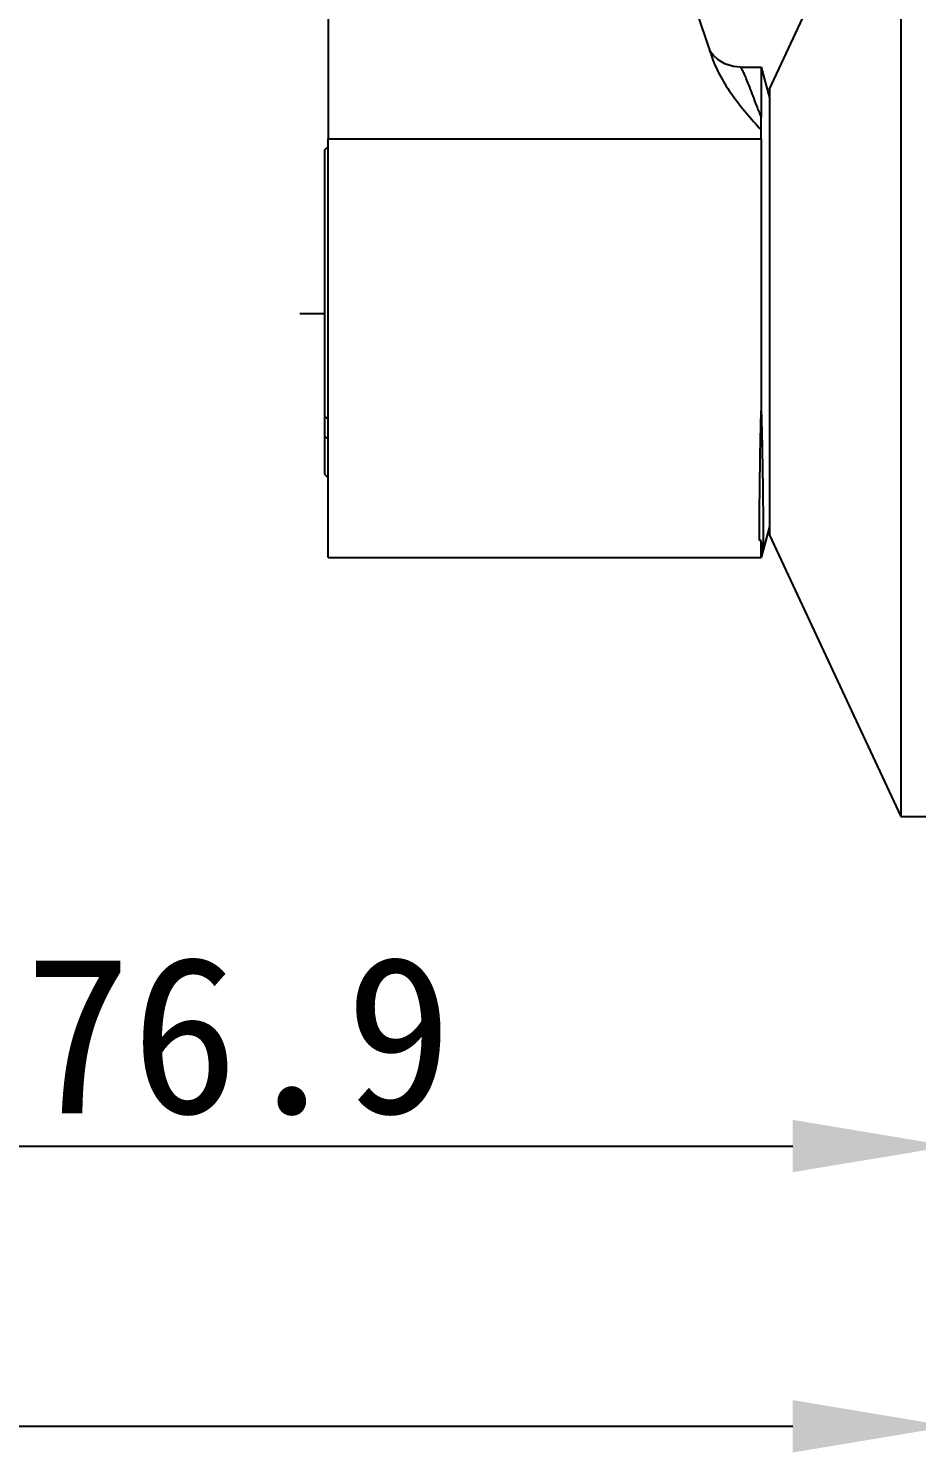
# Model space of a CAD drawing. Header units: millimetres. Extents: x 3766 to 4318, y 26587 to 26937.
# Drawn here: x 3980.9 to 4028.9, y 26587.3 to 26664.3 of the extents above; entities that cross this region are included whole.
import ezdxf

# ---------------------------------------------------------------- set-up
doc = ezdxf.new("R2010")
doc.units = ezdxf.units.MM
doc.styles.get("Standard").update_dxf_attribs({"font": ''})
doc.styles.get('Standard').set_extended_font_data('SimSun')
doc.dimstyles.new('副本 ISO-25-2bei', dxfattribs={"dimscale": 1.7, "dimtxt": 5, "dimasz": 5, "dimexe": 0.5, "dimexo": 0.625, "dimgap": 1, "dimtad": 1, "dimlfac": 0.0393, "dimdsep": 46, "dimtxsty": 'Standard', "dimcen": 2.5, "dimclrd": 1, "dimclre": 1, "dimclrt": 3, "dimadec": 0, "dimazin": 0, "dimtfac": 1, "dimtmove": 0, "dimatfit": 3, "dimfxl": 0, "dimarcsym": 0})

# ---------------------------------------------------------------- blocks, each defined once
blk = doc.blocks.new('*D2')
at = {"color": 1, "lineweight": -2, "transparency": 16777216}
for p, q in [((3953.78, 26718.093), (3953.78, 26602.999)), ((4030.716, 26620.6), (4030.716, 26602.999)), ((3962.28, 26603.849), (4022.216, 26603.849))]:
    blk.add_line(p, q, dxfattribs=at)
at = {"color": 1, "transparency": 16777216}
for points in [[(3962.28, 26605.266), (3962.28, 26602.433), (3953.78, 26603.849)], [(4022.216, 26605.266), (4022.216, 26602.433), (4030.716, 26603.849)]]:
    blk.add_solid(points, dxfattribs=at)
at = {"layer": 'Defpoints', "color": 0, "transparency": 16777216}
for p in [(3953.78, 26719.155), (4030.716, 26621.663), (4030.716, 26603.849)]:
    blk.add_point(p, dxfattribs=at)
at = {"color": 3, "transparency": 16777216, "insert": (3992.248, 26609.799), "char_height": 8.5, "attachment_point": 5, "bg_fill": 3, "box_fill_scale": 1.1, "bg_fill_color": 256, "bg_fill_true_color": 13158600, "bg_fill_transparency": 0}
blk.add_mtext('76.9', dxfattribs=at)
blk = doc.blocks.new('*D3')
at = {"color": 1, "lineweight": -2, "transparency": 16777216}
for p, q in [((3848.034, 26750.526), (3848.034, 26587.851)), ((4030.716, 26610.737), (4030.716, 26587.851)), ((3856.534, 26588.701), (4022.216, 26588.701))]:
    blk.add_line(p, q, dxfattribs=at)
at = {"color": 1, "transparency": 16777216}
for points in [[(3856.534, 26590.118), (3856.534, 26587.285), (3848.034, 26588.701)], [(4022.216, 26590.118), (4022.216, 26587.285), (4030.716, 26588.701)]]:
    blk.add_solid(points, dxfattribs=at)
at = {"layer": 'Defpoints', "color": 0, "transparency": 16777216}
for p in [(3848.034, 26751.588), (4030.716, 26611.8), (4030.716, 26588.701)]:
    blk.add_point(p, dxfattribs=at)
at = {"color": 3, "transparency": 16777216, "insert": (3939.375, 26594.651), "char_height": 8.5, "attachment_point": 5, "bg_fill": 3, "box_fill_scale": 1.1, "bg_fill_color": 256, "bg_fill_true_color": 13158600, "bg_fill_transparency": 0}
blk.add_mtext('182.7', dxfattribs=at)

msp = doc.modelspace()

# ---------------------------------------------------------------- linework, layer by layer
for points in [[(3997.105, 26690.035), (3997.105, 26690.035), (3997.105, 26658.285), (3997.105, 26658.285)], [(4008.565, 26690.035), (4008.565, 26690.035), (4017.845, 26662.712), (4017.845, 26662.712)], [(4020.962, 26660.976), (4020.962, 26660.976), (4028.055, 26676.17), (4028.055, 26676.17)], [(4028.055, 26676.17), (4028.055, 26676.17), (4028.055, 26621.663), (4028.055, 26621.663)], [(4017.845, 26662.712), (4017.845, 26662.712), (4017.86, 26662.671), (4017.86, 26662.671)], [(4018.178, 26662.568), (4018.178, 26662.568), (4017.92, 26662.806), (4017.92, 26662.806)], [(4018.19, 26662.558), (4018.19, 26662.558), (4017.928, 26662.796), (4017.928, 26662.796)], [(4018.184, 26662.564), (4018.184, 26662.564), (4018.178, 26662.568), (4018.178, 26662.568)], [(4018.994, 26662.202), (4018.994, 26662.202), (4018.546, 26662.347), (4018.546, 26662.347)], [(4019.004, 26662.201), (4019.004, 26662.201), (4018.994, 26662.202), (4018.994, 26662.202)], [(4019.369, 26662.166), (4019.369, 26662.166), (4019.369, 26662.166), (4019.369, 26662.166)], [(4019.374, 26662.166), (4019.374, 26662.166), (4020.514, 26662.166), (4020.514, 26662.166)], [(4020.514, 26662.166), (4020.514, 26662.166), (4020.962, 26660.497), (4020.962, 26660.497)], [(4020.514, 26662.166), (4020.514, 26662.166), (4020.514, 26659.46), (4020.514, 26659.46)], [(4020.962, 26660.976), (4020.962, 26660.976), (4020.962, 26636.857), (4020.962, 26636.857)], [(4020.51, 26658.775), (4020.513, 26659.002), (4020.514, 26659.231), (4020.514, 26659.46)], [(3997.105, 26658.285), (3997.105, 26658.285), (4020.514, 26658.285), (4020.514, 26658.285)], [(3997.105, 26635.666), (3997.105, 26635.666), (3997.105, 26658.285), (3997.105, 26658.285)], [(4020.514, 26658.285), (4020.514, 26658.448), (4020.513, 26658.611), (4020.51, 26658.775)], [(4020.514, 26658.285), (4020.514, 26658.285), (4020.514, 26643.585), (4020.514, 26643.585)], [(3996.904, 26657.667), (3996.904, 26657.667), (3997.105, 26657.866), (3997.105, 26657.866)], [(3996.904, 26657.667), (3996.904, 26657.667), (3996.904, 26640.166), (3996.904, 26640.166)], [(3995.58, 26648.846), (3995.58, 26648.846), (3996.904, 26648.846), (3996.904, 26648.846)], [(3996.904, 26643.282), (3996.904, 26643.282), (3997.105, 26643.14), (3997.105, 26643.14)], [(3997.105, 26642.08), (3997.105, 26642.08), (3996.904, 26642.222), (3996.904, 26642.222)], [(3996.904, 26640.166), (3996.904, 26640.166), (3997.105, 26639.966), (3997.105, 26639.966)], [(4020.962, 26637.337), (4020.962, 26637.337), (4020.514, 26635.666), (4020.514, 26635.666)], [(4020.962, 26636.857), (4020.962, 26636.857), (4028.055, 26621.663), (4028.055, 26621.663)], [(4020.514, 26636.584), (4020.514, 26636.584), (4020.415, 26636.584), (4020.415, 26636.584)], [(4020.514, 26635.666), (4020.514, 26635.666), (4020.514, 26636.584), (4020.514, 26636.584)], [(4020.553, 26635.918), (4020.553, 26635.918), (4020.612, 26636.033), (4020.612, 26636.033)], [(4020.579, 26635.965), (4020.579, 26635.967), (4020.579, 26635.97), (4020.58, 26635.973)], [(4020.613, 26636.033), (4020.613, 26636.033), (4020.612, 26636.033), (4020.612, 26636.033)], [(4020.62, 26636.564), (4020.62, 26636.564), (4020.62, 26636.484), (4020.62, 26636.484)], [(4020.62, 26636.384), (4020.62, 26636.417), (4020.62, 26636.45), (4020.62, 26636.484)], [(3997.105, 26635.666), (3997.105, 26635.666), (4020.514, 26635.666), (4020.514, 26635.666)], [(4020.558, 26635.856), (4020.558, 26635.856), (4020.558, 26635.859), (4020.558, 26635.859)], [(4020.566, 26635.862), (4020.566, 26635.862), (4020.562, 26635.852), (4020.562, 26635.852)], [(4028.055, 26621.663), (4028.055, 26621.663), (4030.716, 26621.663), (4030.716, 26621.663)]]:
    msp.add_open_spline(points, degree=3)
for points, knots in [([(4017.928, 26662.796), (4017.928, 26662.796), (4017.77, 26662.997), (4017.77, 26662.997), (4017.77, 26662.997), (4017.77, 26662.997), (4017.721, 26663.079), (4017.721, 26663.079)], [0, 0, 0, 0, 0.5, 0.5, 0.5, 0.5, 1, 1, 1, 1]), ([(4017.86, 26662.671), (4017.984, 26662.313), (4018.146, 26661.968), (4018.328, 26661.636), (4018.328, 26661.636), (4018.518, 26661.294), (4018.73, 26660.965), (4018.957, 26660.646), (4018.957, 26660.646), (4019.427, 26659.985), (4019.959, 26659.369), (4020.51, 26658.775)], [0, 0, 0, 0, 0.333333, 0.333333, 0.333333, 0.333333, 0.666667, 0.666667, 0.666667, 0.666667, 1, 1, 1, 1]), ([(4019.369, 26662.166), (4019.369, 26662.166), (4019.01, 26662.2), (4019.01, 26662.2), (4019.01, 26662.2), (4019.01, 26662.2), (4018.553, 26662.343), (4018.553, 26662.343), (4018.553, 26662.343), (4018.553, 26662.343), (4018.19, 26662.558), (4018.19, 26662.558)], [0, 0, 0, 0, 0.333333, 0.333333, 0.333333, 0.333333, 0.666667, 0.666667, 0.666667, 0.666667, 1, 1, 1, 1]), ([(4020.514, 26659.46), (4020.437, 26659.662), (4020.358, 26659.865), (4020.28, 26660.068), (4020.28, 26660.068), (4020.211, 26660.249), (4020.142, 26660.428), (4020.073, 26660.609), (4020.073, 26660.609), (4020.013, 26660.764), (4019.952, 26660.919), (4019.892, 26661.075), (4019.892, 26661.075), (4019.843, 26661.204), (4019.792, 26661.334), (4019.74, 26661.463), (4019.74, 26661.463), (4019.698, 26661.566), (4019.657, 26661.667), (4019.613, 26661.769), (4019.613, 26661.769), (4019.58, 26661.842), (4019.547, 26661.916), (4019.51, 26661.988), (4019.51, 26661.988), (4019.485, 26662.035), (4019.461, 26662.081), (4019.429, 26662.122), (4019.429, 26662.122), (4019.42, 26662.134), (4019.409, 26662.146), (4019.397, 26662.156), (4019.397, 26662.156), (4019.388, 26662.161), (4019.378, 26662.166), (4019.369, 26662.166)], [0, 0, 0, 0, 0.111111, 0.111111, 0.111111, 0.111111, 0.222222, 0.222222, 0.222222, 0.222222, 0.333333, 0.333333, 0.333333, 0.333333, 0.444444, 0.444444, 0.444444, 0.444444, 0.555556, 0.555556, 0.555556, 0.555556, 0.666667, 0.666667, 0.666667, 0.666667, 0.777778, 0.777778, 0.777778, 0.777778, 0.888889, 0.888889, 0.888889, 0.888889, 1, 1, 1, 1]), ([(4020.415, 26636.584), (4020.418, 26637.511), (4020.426, 26638.437), (4020.437, 26639.363), (4020.437, 26639.363), (4020.453, 26640.771), (4020.473, 26642.178), (4020.514, 26643.585)], [0, 0, 0, 0, 0.5, 0.5, 0.5, 0.5, 1, 1, 1, 1]), ([(4020.514, 26643.585), (4020.526, 26643.24), (4020.536, 26642.895), (4020.544, 26642.55), (4020.544, 26642.55), (4020.568, 26641.62), (4020.583, 26640.69), (4020.595, 26639.76)], [0, 0, 0, 0, 0.5, 0.5, 0.5, 0.5, 1, 1, 1, 1]), ([(4020.595, 26639.76), (4020.604, 26639.117), (4020.611, 26638.475), (4020.615, 26637.831), (4020.615, 26637.831), (4020.619, 26637.41), (4020.62, 26636.987), (4020.62, 26636.564)], [0, 0, 0, 0, 0.5, 0.5, 0.5, 0.5, 1, 1, 1, 1]), ([(4020.537, 26636.062), (4020.536, 26636.096), (4020.534, 26636.129), (4020.532, 26636.164), (4020.532, 26636.164), (4020.525, 26636.303), (4020.52, 26636.444), (4020.514, 26636.584)], [0, 0, 0, 0, 0.5, 0.5, 0.5, 0.5, 1, 1, 1, 1]), ([(4020.558, 26635.859), (4020.556, 26635.867), (4020.554, 26635.875), (4020.553, 26635.883), (4020.553, 26635.883), (4020.55, 26635.898), (4020.549, 26635.911), (4020.548, 26635.926), (4020.548, 26635.926), (4020.544, 26635.972), (4020.541, 26636.017), (4020.537, 26636.062)], [0, 0, 0, 0, 0.333333, 0.333333, 0.333333, 0.333333, 0.666667, 0.666667, 0.666667, 0.666667, 1, 1, 1, 1]), ([(4020.579, 26635.965), (4020.577, 26635.942), (4020.574, 26635.921), (4020.573, 26635.898), (4020.573, 26635.898), (4020.572, 26635.886), (4020.57, 26635.874), (4020.566, 26635.862)], [0, 0, 0, 0, 0.5, 0.5, 0.5, 0.5, 1, 1, 1, 1]), ([(4020.62, 26636.384), (4020.619, 26636.335), (4020.619, 26636.286), (4020.619, 26636.238), (4020.619, 26636.238), (4020.619, 26636.202), (4020.619, 26636.165), (4020.617, 26636.131), (4020.617, 26636.131), (4020.616, 26636.108), (4020.615, 26636.085), (4020.615, 26636.062), (4020.615, 26636.062), (4020.615, 26636.052), (4020.615, 26636.042), (4020.613, 26636.033)], [0, 0, 0, 0, 0.25, 0.25, 0.25, 0.25, 0.5, 0.5, 0.5, 0.5, 0.75, 0.75, 0.75, 0.75, 1, 1, 1, 1]), ([(4020.562, 26635.852), (4020.561, 26635.852), (4020.561, 26635.854), (4020.561, 26635.854), (4020.561, 26635.854), (4020.56, 26635.854), (4020.56, 26635.855), (4020.558, 26635.856)], [0, 0, 0, 0, 0.5, 0.5, 0.5, 0.5, 1, 1, 1, 1])]:
    msp.add_open_spline(points, degree=3, knots=knots)

# ---------------------------------------------------------------- next in the draw order: dimensions: what is measured, and where the dimension line sits
dim = msp.add_linear_dim(base=(4030.716, 26603.849), p1=(3953.78, 26719.155), p2=(4030.716, 26621.663), dimstyle='副本 ISO-25-2bei', override={"dimdec": 1, "dimlfac": 1, "dimtfill": 1})
dim.commit()
dim.dimension.update_dxf_attribs({"geometry": '*D2', "text_midpoint": (3992.248, 26609.799)})

# ---------------------------------------------------------------- next in the draw order: dimensions: what is measured, and where the dimension line sits
dim = msp.add_linear_dim(base=(4030.716, 26588.701), p1=(3848.034, 26751.588), p2=(4030.716, 26611.8), dimstyle='副本 ISO-25-2bei', override={"dimdec": 1, "dimlfac": 1, "dimtfill": 1})
dim.commit()
dim.dimension.update_dxf_attribs({"geometry": '*D3', "text_midpoint": (3939.375, 26594.651)})

doc.saveas('drawing.dxf')
